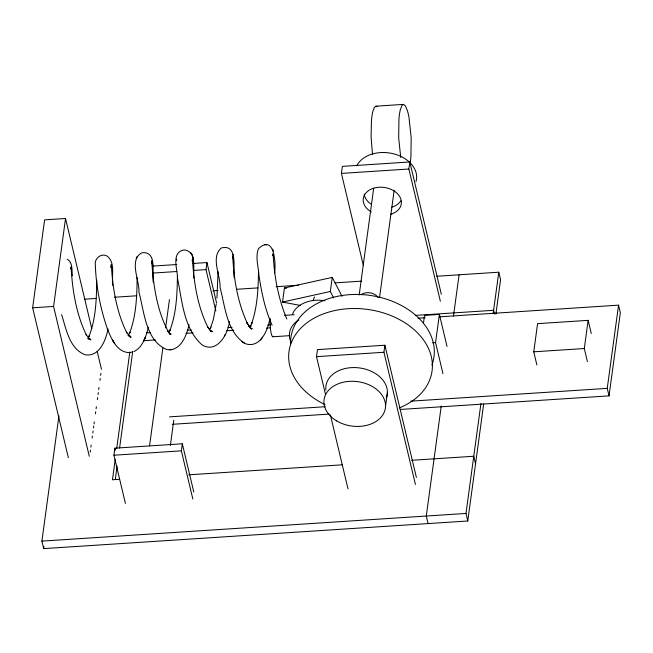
<?xml version="1.0" encoding="UTF-8"?>
<svg xmlns="http://www.w3.org/2000/svg" width="653" height="653" viewBox="0 0 653 653"><rect width="100%" height="100%" fill="white"/><g stroke="black" fill="none" stroke-linecap="round" stroke-linejoin="round"><path stroke-width="0.98" d="M96.766 280.21C96.473 299.294 95.967 319.08 88.743 337.013L89.339 335.724L87.69 338.646M234.166 277.754C232.95 268.783 238.329 243.561 221.31 247.993C210.364 257.2 220.657 275.819 220.102 287.655C225.244 306.82 226.738 333.022 245.871 343.886C260.784 348.278 267.967 329.61 270.016 318.199M153.259 282.153C151.708 273.452 157.651 251.005 142.028 252.744C128.429 259.519 139.766 281.198 138.967 292.275C144.346 311.775 145.456 340.556 166.833 349.608C180.579 351.616 186.709 335.495 189.027 324.721M258.523 271.403C258.237 289.018 257.429 307.057 251.536 323.823L252.042 322.623L250.581 325.855M112.716 285.361C111.369 276.048 115.687 262.963 107.28 256.156C101.525 252.621 94.277 258.368 95.314 264.734C96.089 286.74 100.366 308.698 107.614 329.471C111.467 338.923 116.928 351.926 128.829 352.62M151.823 262.351L151.855 260.71L151.782 263.763L151.823 262.351C153.52 286.071 156.998 310.648 168.368 331.838L167.65 330.663L170.351 333.977L169.029 333.136L170.817 334.189L169.323 333.642L171.053 333.952L169.527 333.732M216.927 298.094L218.078 271.599M68.345 457.639L32.65 307.808L44.608 219.865L65.537 218.502L91.771 328.639M89.273 456.276L53.579 306.445L65.537 218.502M483.693 403.864L467.768 520.996L43.686 548.61L41.898 541.108L58.925 415.928M43.686 548.61L43.963 546.594M90.196 452.211L90.473 450.195M90.881 447.158L91.159 445.134M92.122 438.057L92.391 436.041M92.808 433.004L93.085 430.988M93.493 427.952L93.771 425.927M94.04 423.911L94.318 421.887M95.42 413.798L95.697 411.782M96.105 408.745L96.383 406.721M97.346 399.652L97.615 397.628M98.032 394.592L98.301 392.575M98.717 389.539L98.995 387.515M99.95 380.446L100.227 378.422M100.644 375.385L100.913 373.369M125.417 503.439L113.932 455.223L114.887 448.178L182.318 443.787L193.802 492.003M115.197 459.655L112.455 479.784L119.581 479.318M116.699 448.578L129.841 351.951M115.336 479.237L117.116 466.152M119.581 448.031L132.722 351.396M149.553 445.885L162.858 348.016M165.601 327.839L169.445 299.588M170.36 445.501L173.788 420.279M192.847 499.047L181.363 450.831L182.318 443.787M215.849 310.934L206.005 269.616L206.96 262.563L192.872 263.486M300.519 305.465L282.512 302.078L284.422 287.989L332.238 277.394L342.05 296.364M325.439 394.159L316.509 356.66L317.464 349.616L384.895 345.225L416.394 477.449M363.288 265.167L341.421 173.404L342.384 166.36L409.815 161.968L441.314 294.193M333.593 297.809L330.32 291.483L332.238 277.394M359.183 295.025L373.687 188.219M379.573 297.303L394.159 190.374M415.439 484.493L383.94 352.269L384.895 345.225M440.359 301.237L408.86 169.013L409.815 161.968M385.531 406.305L387.392 392.6M423.422 323.439L424.515 315.391L439.396 314.42L447.027 346.449M442.963 373.655L435.567 342.596L439.396 314.42M441.248 406.011L426.287 516.033L428.074 523.535M453.46 316.183L459.092 274.799M465.981 513.495L480.951 403.432M493.162 313.595L498.786 272.211L436.751 276.252M495.913 314.028L500.573 279.713L498.786 272.211M536.88 364.945L533.754 351.82L537.59 323.643L588.141 320.354L591.267 333.479M587.431 361.656L584.304 348.531L588.141 320.354M400.362 409.455L609.037 395.865L607.249 388.364L618.562 305.163L439.404 316.827M609.037 395.865L620.35 312.665L618.562 305.163M216.257 303.914L213.286 319.79L210.535 327.986L210.96 326.99M151.814 262.212L151.929 261.494L151.569 263.094M232.476 258.147L232.721 256.18C233.831 279.288 237.716 302.87 247.626 323.929L247.03 322.949L250.801 328.345L249.846 327.349L251.691 328.924L250.417 328.051L252.189 328.9L250.662 328.296M70.769 268.954L71.063 266.832C72.385 290.201 76.156 314.15 86.539 335.324L86.09 334.54L89.877 339.478L89.028 338.613L90.857 339.862L88.547 338.776L90.269 339.127L89.012 338.964M108.063 328.99C105.778 340.05 99.623 356.881 85.453 354.832C69.365 349.094 66.239 328.908 61.611 314.656M192.088 261.053L192.464 259.274C193.876 282.676 197.549 306.73 208.185 327.847L207.409 326.582L211.18 331.487L210.021 330.377L211.85 331.732L210.503 330.932L212.266 331.577L210.846 331.112M229.44 321.537C228.109 333.871 217.22 353.567 202.397 345.143C183.681 329.014 182.236 301.172 177.559 278.447C177.616 269.705 170.784 252.507 183.868 249.96C197.443 250.923 192.717 269.167 193.925 278.039M148.451 327.194C145.978 336.197 143.089 347.012 134.02 351.551M272.84 255.29L272.701 255.715L273.117 253.666C274.211 275.933 278.113 298.429 286.871 319.015M110.569 267.346L111.296 264.628C112.691 287.94 116.389 311.881 126.902 332.957L126.339 332.018L130.11 336.883L129.261 336.001L131.098 337.258L128.266 335.34L130.559 336.426L129.188 336.164M224.534 335.854L225.016 334.728M137.048 256.58L136.183 258.523M145.431 337.087L143.66 341.005L145.072 337.879M168.76 332.581L170.278 329.675L169.853 330.598C176.49 313.146 177.175 294.103 177.428 275.631M128.102 335.658L129.996 332.23L129.596 333.169C136.306 315.513 136.934 296.233 137.138 277.541M260.523 339.927L262.628 337.193M410.06 163.528A39.049 7.265 86.3 0 0 410.917 156.753L411.186 137.783L408.974 117.279A28.781 5.355 86.3 0 0 407.268 110.243L405.342 105.81L403.464 104.39L375.965 106.178L374.332 107.435L372.871 111.32A39.049 7.265 86.3 0 0 371.451 120.732L371.067 136.501L372.496 154.598M403.464 104.39L401.832 105.639L400.371 109.524A39.049 7.265 86.3 0 0 398.95 118.936L398.681 137.905L400.738 157.495M130.233 352.538L132.673 351.91M282.512 302.078L330.32 291.483M274.603 273.142C276.007 263.934 274.619 233.603 258.466 248.687C255.094 257.192 258.547 266.775 258.955 275.55C261.592 292.454 264.963 309.522 272.097 325.17M341.421 173.404L408.86 169.013M152.614 266.106L176.767 264.53M152.663 273.085L176.816 271.509M193.925 270.399L206.005 269.616M84.874 299.164L96.064 298.437M114.373 297.246L136.746 295.785M213.017 290.822L218.102 290.487M236.41 289.295L257.764 287.908M276.072 286.716L298.445 285.255M335.054 282.871L361.501 281.149M32.65 307.808L53.579 306.445M284.308 315.35L294.193 314.713M146.55 332.899L150.623 332.638M187.264 330.255L191.329 329.985M208.633 328.859L210.666 328.728M227.97 327.602L232.044 327.333M248.328 326.28L251.381 326.076M267.665 325.014L270.717 324.819M415.243 315.407L493.611 310.306L494.501 314.052M185.934 333.332L193.059 332.875M226.656 330.687L233.782 330.222M266.351 328.1L270.424 327.83M418.026 318.223L425.152 317.758M143.252 340.735L155.463 339.944M272.889 336.76L289.695 335.666M432.588 342.792L435.567 342.596M316.509 356.66L383.94 352.269M533.754 351.82L584.304 348.531M169.535 416.867L325.276 406.729M410.786 401.162L607.249 388.364M172.335 424.303L329.104 414.092M113.932 455.223L181.363 450.831M188.79 474.813L342.474 464.805M411.684 460.3L473.768 456.259L475.555 463.761M41.898 541.108L465.989 513.446L467.768 520.996M172.253 349.535L169.78 349.69L170.808 349.633M266.628 244.81L264.8 244.753M284.422 287.989L286.422 288.365M375.965 106.178L377.197 106.79M241.847 341.65L244.344 343.282M67.226 259.159C72.932 262.571 71.74 270.228 72.369 275.835M247.03 322.949L249.56 327.071M114.104 342.645L112.357 339.74L114.667 343.584M176.53 260.147L176.734 260.694M273.354 251.095L272.652 249.128M330.377 414.884L348.008 488.885M206.96 262.563L216.567 302.91M97.207 351.461L101.468 369.32M114.887 448.178L115.352 450.146M176.441 259.021L176.685 260.4M232.999 254.376L233.227 255.927M233.252 256.123L233.48 257.617M400.828 200.781A19.198 13.909 7.7 0 1 391.629 207.254M370.733 203.924A19.198 13.909 7.7 0 1 364.203 194.137M371.328 211.956A19.198 13.909 7.7 0 1 368.692 190.529A19.198 13.909 7.7 0 1 397.816 194.063A19.198 13.909 7.7 0 1 390.665 214.306M313.342 300.641A10.309 7.469 7.7 0 1 314.681 297.05M290.609 344.025A72.181 52.281 7.7 0 1 370.675 295.499A72.181 52.281 7.7 0 1 431.935 364.97M325.055 404.615A72.181 52.281 7.7 0 1 304.559 324.704A72.181 52.281 7.7 0 1 414.035 329.585A72.181 52.281 7.7 0 1 399.269 407.929M273.378 336.279A10.309 1.918 86.3 0 1 270.889 331.928A10.309 1.918 86.3 0 1 270.342 319.366M292.52 314.142A29.401 21.296 7.7 0 1 324.868 300.755M290.969 342.164A29.401 21.296 7.7 0 1 298.894 319.913M356.767 165.805A30.936 22.406 7.7 0 1 394.028 153.92A30.936 22.406 7.7 0 1 416.018 181.542M325.912 390.094A30.936 22.406 7.7 0 1 359.428 367.917A30.936 22.406 7.7 0 1 386.29 398.028M361.068 294.789A10.309 7.469 7.7 0 1 378.063 297.499M191.982 254.735L190.896 253.038L191.982 254.735M193.125 259.29L192.594 256.278L193.125 259.29M336.654 420.916A30.936 22.406 7.7 0 0 385.368 408.149A30.936 22.406 7.7 0 0 342.18 382.503A30.936 22.406 7.7 0 0 336.654 420.916"/></g></svg>
